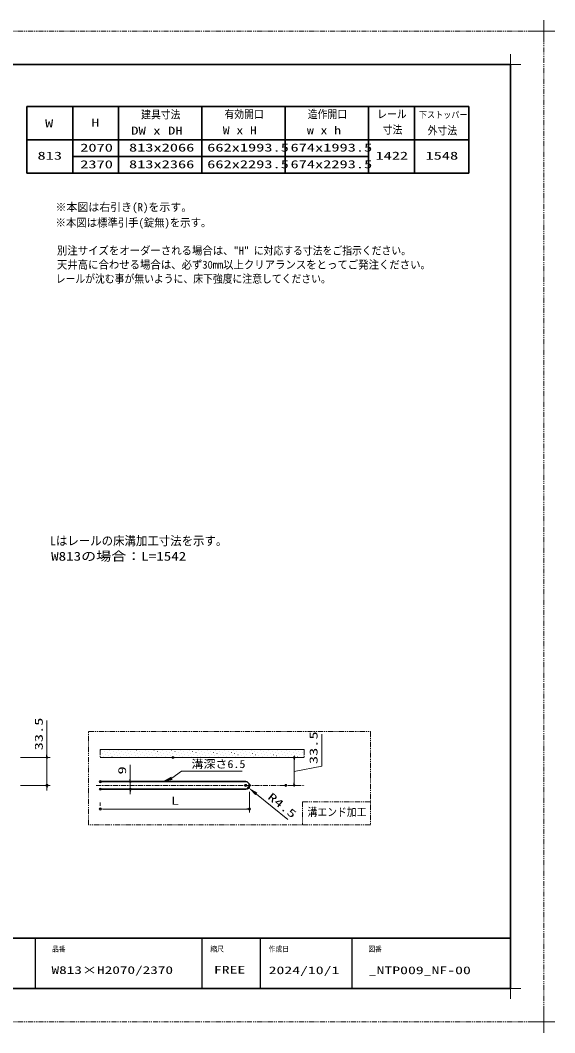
# Model space of a CAD drawing. Units: millimetres, scale not verified. Extents: x -1306 to 1306, y -607 to 607.
# Drawn here: x -241 to 400, y -607 to 607 of the extents above; entities that cross this region are included whole.
import ezdxf
from ezdxf.enums import TextEntityAlignment as Align

# ---------------------------------------------------------------- set-up
doc = ezdxf.new("R2010")
doc.units = ezdxf.units.MM
doc.header["$LTSCALE"] = 5
doc.header["$PDMODE"] = 32
doc.header["$PDSIZE"] = 2.5
doc.linetypes.add('USER1', pattern=[2.5, 1.25, -0.25, 0.25, -0.25, 0.25, -0.25])
doc.linetypes.add('USER3', pattern=[2, 1.25, -0.25, 0.25, -0.25])
for name, color, linetype, lineweight in [('0-1_線(黄)', 2, 'Continuous', 15), ('0-3_陰線', 1, 'USER1', 9), ('0-8_二点鎖線', 4, 'USER1', 15), ('0-C_中心線', 3, 'USER3', 9), ('0-D_線(白)', 7, 'Continuous', 30), ('1-1_寸法線', 3, 'Continuous', 13), ('1-2_ハッチング', 6, 'Continuous', 9), ('1-4_DEFPOINTS', 7, 'Continuous', 5), ('1-5_0', 3, 'Continuous', 25), ('1-8_図面枠', 7, 'Continuous', 35), ('1-9_一般', 7, 'Continuous', 5)]:
    doc.layers.add(name, color=color, linetype=linetype, lineweight=lineweight)
doc.styles.add('ＭＳ ゴシック', font='')
doc.styles.get('ＭＳ ゴシック').set_extended_font_data('MS Gothic')

# ---------------------------------------------------------------- blocks, each defined once
blk = doc.blocks.new('_DOT')
at = {"layer": '1-5_0'}
blk.add_line((-2.5, 0), (-5, 0), dxfattribs=at)
for points in [[(0, 0), (-2.5, 0), (-2.48, 0.313)], [(0, 0), (-2.48, -0.313), (-2.5, 0)], [(0, 0), (-2.48, 0.313), (-2.421, 0.622)], [(0, 0), (-2.421, -0.622), (-2.48, -0.313)], [(0, 0), (-2.421, 0.622), (-2.324, 0.92)], [(0, 0), (-2.324, -0.92), (-2.421, -0.622)], [(0, 0), (-2.324, 0.92), (-2.191, 1.204)], [(0, 0), (-2.191, -1.204), (-2.324, -0.92)], [(0, 0), (-2.191, 1.204), (-2.023, 1.469)], [(0, 0), (-2.023, -1.469), (-2.191, -1.204)], [(0, 0), (-2.023, 1.469), (-1.822, 1.711)], [(0, 0), (-1.822, -1.711), (-2.023, -1.469)], [(0, 0), (-1.822, 1.711), (-1.594, 1.926)], [(0, 0), (-1.594, -1.926), (-1.822, -1.711)], [(0, 0), (-1.594, 1.926), (-1.34, 2.111)], [(0, 0), (-1.34, -2.111), (-1.594, -1.926)], [(0, 0), (-1.34, 2.111), (-1.064, 2.262)], [(0, 0), (-1.064, -2.262), (-1.34, -2.111)], [(0, 0), (-1.064, 2.262), (-0.773, 2.378)], [(0, 0), (-0.773, -2.378), (-1.064, -2.262)], [(0, 0), (-0.773, 2.378), (-0.468, 2.456)], [(0, 0), (-0.468, -2.456), (-0.773, -2.378)], [(0, 0), (-0.468, 2.456), (-0.157, 2.495)], [(0, 0), (-0.157, -2.495), (-0.468, -2.456)], [(0, 0), (-0.157, 2.495), (0.157, 2.495)], [(0, 0), (0.157, -2.495), (-0.157, -2.495)], [(0, 0), (0.157, 2.495), (0.468, 2.456)], [(0, 0), (0.468, 2.456), (0.773, 2.378)], [(0, 0), (0.773, 2.378), (1.064, 2.262)], [(0, 0), (1.064, 2.262), (1.34, 2.111)], [(0, 0), (1.34, 2.111), (1.594, 1.926)], [(0, 0), (1.594, 1.926), (1.822, 1.711)], [(0, 0), (1.822, 1.711), (2.023, 1.469)], [(0, 0), (2.023, 1.469), (2.191, 1.204)], [(0, 0), (2.191, 1.204), (2.324, 0.92)], [(0, 0), (2.324, 0.92), (2.421, 0.622)], [(0, 0), (2.421, 0.622), (2.48, 0.313)], [(0, 0), (2.48, 0.313), (2.5, 0)], [(0, 0), (0.468, -2.456), (0.157, -2.495)], [(0, 0), (0.773, -2.378), (0.468, -2.456)], [(0, 0), (1.064, -2.262), (0.773, -2.378)], [(0, 0), (1.34, -2.111), (1.064, -2.262)], [(0, 0), (1.594, -1.926), (1.34, -2.111)], [(0, 0), (1.822, -1.711), (1.594, -1.926)], [(0, 0), (2.023, -1.469), (1.822, -1.711)], [(0, 0), (2.191, -1.204), (2.023, -1.469)], [(0, 0), (2.324, -0.92), (2.191, -1.204)], [(0, 0), (2.421, -0.622), (2.324, -0.92)], [(0, 0), (2.48, -0.313), (2.421, -0.622)], [(0, 0), (2.5, 0), (2.48, -0.313)]]:
    blk.add_solid(points, dxfattribs=at)
blk = doc.blocks.new('グループ-13-1')
at = {"layer": '1-9_一般'}
for p, q in [((62041.6, -14029.5), (62041.6, -13365.5)), ((61709.6, -13697.5), (62373.6, -13697.5))]:
    blk.add_line(p, q, dxfattribs=at)

msp = doc.modelspace()

# ---------------------------------------------------------------- linework, layer by layer
at = {"layer": '0-1_線(黄)'}
for p, q in [((-144.917, -267.544), (99.749, -267.544)), ((-144.917, -277.044), (99.749, -277.044))]:
    msp.add_line(p, q, dxfattribs=at)
at = {"layer": '0-3_陰線', "color": 4}
for p, q in [((387.036, 594), (-1292.964, 594)), ((387.036, -594), (387.036, 594)), ((-144.917, -267.544), (-144.917, -277.044)), ((99.749, -267.544), (99.749, -277.044)), ((387.036, -594), (-1292.964, -594))]:
    msp.add_line(p, q, dxfattribs=at)
at = {"layer": '0-8_二点鎖線'}
msp.add_lwpolyline([(-158.957, -246.003), (179.043, -246.003), (179.043, -357.757), (-158.957, -357.757)], close=True, dxfattribs=at)
msp.add_lwpolyline([(179.043, -330.268), (97.589, -330.268), (97.589, -357.757)], dxfattribs=at)
at = {"layer": '0-C_中心線'}
msp.add_line((-150.04, -310.544), (100.022, -310.544), dxfattribs=at)
at = {"layer": '0-D_線(白)'}
for p, q in [((-232.964, 504), (-232.964, 424)), ((-232.964, 504), (297.036, 504)), ((-232.964, 504), (297.036, 504)), ((-177.964, 504), (-177.964, 424)), ((-122.964, 504), (-122.964, 424)), ((-22.964, 504), (-22.964, 424)), ((77.036, 504), (77.036, 424)), ((177.036, 504), (177.036, 424)), ((232.036, 504), (232.036, 424)), ((232.036, 504), (232.036, 424)), ((297.036, 504), (297.036, 424)), ((-232.964, 464), (297.036, 464)), ((-177.964, 444), (177.036, 444)), ((-232.964, 424), (297.036, 424)), ((-144.917, -306.044), (29.467, -306.044)), ((-144.917, -315.044), (29.465, -315.044))]:
    msp.add_line(p, q, dxfattribs=at)
msp.add_arc((29.465, -310.544), 4.5, 270.00814, 89.99334, dxfattribs=at)
at = {"layer": '1-1_寸法線'}
for p, q in [((-208.957, -274.044), (-208.957, -232.568)), ((-240.705, -277.044), (-204.957, -277.044)), ((-208.957, -310.544), (-208.957, -277.044)), ((-49.725, -277.044), (91.645, -277.044)), ((-108.957, -303.044), (-108.957, -285.854)), ((87.645, -307.544), (87.645, -280.044)), ((-240.705, -310.544), (-204.957, -310.544)), ((-208.957, -313.544), (-208.957, -316.544)), ((-136.917, -306.044), (-104.957, -306.044)), ((-136.917, -315.044), (-104.957, -315.044)), ((-108.957, -315.044), (-108.957, -306.044)), ((85.548, -310.544), (91.645, -310.544)), ((-108.957, -318.044), (-108.957, -321.044)), ((33.963, -318.428), (33.963, -342.9)), ((-144.917, -330.9), (-144.917, -334.9)), ((-141.917, -338.9), (30.963, -338.9))]:
    msp.add_line(p, q, dxfattribs=at)
at = {"layer": '1-1_寸法線', "lineweight": 9}
msp.add_line((80.036, -351.342), (42.307, -320.904), dxfattribs=at)
at = {"layer": '1-1_寸法線'}
for points in [[(87.645, -293.794), (120.723, -287.56), (120.723, -249.084)], [(25.171, -293.64), (-47.503, -293.64), (-59.088, -302.025)]]:
    msp.add_lwpolyline(points, dxfattribs=at)
for points in [[(-70.395, -306.044), (-59.786, -300.061), (-58.39, -303.988)], [(43.563, -319.348), (32.967, -313.37), (41.051, -322.461)], [(-141.917, -338.4), (-144.917, -338.9), (-141.917, -339.4)]]:
    msp.add_solid(points, dxfattribs=at)
at = {"layer": '1-2_ハッチング'}
for p, q in [((-144.186, -268.444), (-144.136, -268.444)), ((-142.861, -272.421), (-142.811, -272.421)), ((-141.535, -276.399), (-141.485, -276.399)), ((-140.209, -269.769), (-140.159, -269.769)), ((-138.883, -273.747), (-138.833, -273.747)), ((-136.231, -271.095), (-136.181, -271.095)), ((-134.906, -275.073), (-134.856, -275.073)), ((-133.58, -268.444), (-133.53, -268.444)), ((-132.254, -272.421), (-132.204, -272.421)), ((-130.928, -276.399), (-130.878, -276.399)), ((-129.602, -269.769), (-129.552, -269.769)), ((-128.276, -273.747), (-128.226, -273.747)), ((-125.625, -271.095), (-125.575, -271.095)), ((-124.299, -275.073), (-124.249, -275.073)), ((-122.973, -268.444), (-122.923, -268.444)), ((-121.647, -272.421), (-121.597, -272.421)), ((-120.322, -276.399), (-120.272, -276.399)), ((-118.996, -269.769), (-118.946, -269.769)), ((-117.67, -273.747), (-117.62, -273.747)), ((-115.018, -271.095), (-114.968, -271.095)), ((-113.692, -275.073), (-113.642, -275.073)), ((-112.367, -268.444), (-112.317, -268.444)), ((-111.041, -272.421), (-110.991, -272.421)), ((-109.715, -276.399), (-109.665, -276.399)), ((-108.389, -269.769), (-108.339, -269.769)), ((-107.063, -273.747), (-107.013, -273.747)), ((-104.412, -271.095), (-104.362, -271.095)), ((-103.086, -275.073), (-103.036, -275.073)), ((-101.76, -268.444), (-101.71, -268.444)), ((-100.434, -272.421), (-100.384, -272.421)), ((-99.108, -276.399), (-99.058, -276.399)), ((-97.783, -269.769), (-97.733, -269.769)), ((-96.457, -273.747), (-96.407, -273.747)), ((-93.805, -271.095), (-93.755, -271.095)), ((-92.479, -275.073), (-92.429, -275.073)), ((-91.153, -268.444), (-91.103, -268.444)), ((-89.828, -272.421), (-89.778, -272.421)), ((-88.502, -276.399), (-88.452, -276.399)), ((-87.176, -269.769), (-87.126, -269.769)), ((-85.85, -273.747), (-85.8, -273.747)), ((-83.198, -271.095), (-83.148, -271.095)), ((-81.873, -275.073), (-81.823, -275.073)), ((-80.547, -268.444), (-80.497, -268.444)), ((-79.221, -272.421), (-79.171, -272.421)), ((-77.895, -276.399), (-77.845, -276.399)), ((-76.569, -269.769), (-76.519, -269.769)), ((-75.243, -273.747), (-75.193, -273.747)), ((-72.592, -271.095), (-72.542, -271.095)), ((-71.266, -275.073), (-71.216, -275.073)), ((-69.94, -268.444), (-69.89, -268.444)), ((-68.614, -272.421), (-68.564, -272.421)), ((-67.289, -276.399), (-67.239, -276.399)), ((-65.963, -269.769), (-65.913, -269.769)), ((-64.637, -273.747), (-64.587, -273.747)), ((-61.985, -271.095), (-61.935, -271.095)), ((-60.659, -275.073), (-60.609, -275.073)), ((-59.334, -268.444), (-59.284, -268.444)), ((-58.008, -272.421), (-57.958, -272.421)), ((-56.682, -276.399), (-56.632, -276.399)), ((-55.356, -269.769), (-55.306, -269.769)), ((-54.03, -273.747), (-53.98, -273.747)), ((-51.379, -271.095), (-51.329, -271.095)), ((-50.053, -275.073), (-50.003, -275.073)), ((-48.727, -268.444), (-48.677, -268.444)), ((-47.401, -272.421), (-47.351, -272.421)), ((-46.075, -276.399), (-46.025, -276.399)), ((-44.75, -269.769), (-44.7, -269.769)), ((-43.424, -273.747), (-43.374, -273.747)), ((-40.772, -271.095), (-40.722, -271.095)), ((-39.446, -275.073), (-39.396, -275.073)), ((-38.12, -268.444), (-38.07, -268.444)), ((-36.795, -272.421), (-36.745, -272.421)), ((-35.469, -276.399), (-35.419, -276.399)), ((-34.143, -269.769), (-34.093, -269.769)), ((-32.817, -273.747), (-32.767, -273.747)), ((-30.165, -271.095), (-30.115, -271.095)), ((-28.84, -275.073), (-28.79, -275.073)), ((-27.514, -268.444), (-27.464, -268.444)), ((-26.188, -272.421), (-26.138, -272.421)), ((-24.862, -276.399), (-24.812, -276.399)), ((-23.536, -269.769), (-23.486, -269.769)), ((-22.21, -273.747), (-22.16, -273.747)), ((-19.559, -271.095), (-19.509, -271.095)), ((-18.233, -275.073), (-18.183, -275.073)), ((-16.907, -268.444), (-16.857, -268.444)), ((-15.581, -272.421), (-15.531, -272.421)), ((-14.256, -276.399), (-14.206, -276.399)), ((-12.93, -269.769), (-12.88, -269.769)), ((-11.604, -273.747), (-11.554, -273.747)), ((-8.952, -271.095), (-8.902, -271.095)), ((-7.626, -275.073), (-7.576, -275.073)), ((-6.301, -268.444), (-6.251, -268.444)), ((-4.975, -272.421), (-4.925, -272.421)), ((-3.649, -276.399), (-3.599, -276.399)), ((-2.323, -269.769), (-2.273, -269.769)), ((-0.997, -273.747), (-0.947, -273.747)), ((1.654, -271.095), (1.704, -271.095)), ((2.98, -275.073), (3.03, -275.073)), ((4.306, -268.444), (4.356, -268.444)), ((5.632, -272.421), (5.682, -272.421)), ((6.958, -276.399), (7.008, -276.399)), ((8.284, -269.769), (8.334, -269.769)), ((9.609, -273.747), (9.659, -273.747)), ((12.261, -271.095), (12.311, -271.095)), ((13.587, -275.073), (13.637, -275.073)), ((14.913, -268.444), (14.963, -268.444)), ((16.238, -272.421), (16.288, -272.421)), ((17.564, -276.399), (17.614, -276.399)), ((18.89, -269.769), (18.94, -269.769)), ((20.216, -273.747), (20.266, -273.747)), ((22.868, -271.095), (22.918, -271.095)), ((24.193, -275.073), (24.243, -275.073)), ((25.519, -268.444), (25.569, -268.444)), ((26.845, -272.421), (26.895, -272.421)), ((28.171, -276.399), (28.221, -276.399)), ((29.497, -269.769), (29.547, -269.769)), ((30.823, -273.747), (30.873, -273.747)), ((33.474, -271.095), (33.524, -271.095)), ((34.8, -275.073), (34.85, -275.073)), ((36.126, -268.444), (36.176, -268.444)), ((37.452, -272.421), (37.502, -272.421)), ((38.777, -276.399), (38.827, -276.399)), ((40.103, -269.769), (40.153, -269.769)), ((41.429, -273.747), (41.479, -273.747)), ((44.081, -271.095), (44.131, -271.095)), ((45.407, -275.073), (45.457, -275.073)), ((46.732, -268.444), (46.782, -268.444)), ((48.058, -272.421), (48.108, -272.421)), ((49.384, -276.399), (49.434, -276.399)), ((50.71, -269.769), (50.76, -269.769)), ((52.036, -273.747), (52.086, -273.747)), ((54.687, -271.095), (54.737, -271.095)), ((56.013, -275.073), (56.063, -275.073)), ((57.339, -268.444), (57.389, -268.444)), ((58.665, -272.421), (58.715, -272.421)), ((59.991, -276.399), (60.041, -276.399)), ((61.317, -269.769), (61.367, -269.769)), ((62.642, -273.747), (62.692, -273.747)), ((65.294, -271.095), (65.344, -271.095)), ((66.62, -275.073), (66.67, -275.073)), ((67.946, -268.444), (67.996, -268.444)), ((69.271, -272.421), (69.321, -272.421)), ((70.597, -276.399), (70.647, -276.399)), ((71.923, -269.769), (71.973, -269.769)), ((73.249, -273.747), (73.299, -273.747)), ((75.901, -271.095), (75.951, -271.095)), ((77.226, -275.073), (77.276, -275.073)), ((78.552, -268.444), (78.602, -268.444)), ((79.878, -272.421), (79.928, -272.421)), ((81.204, -276.399), (81.254, -276.399)), ((82.53, -269.769), (82.58, -269.769)), ((83.856, -273.747), (83.906, -273.747)), ((86.507, -271.095), (86.557, -271.095)), ((87.833, -275.073), (87.883, -275.073)), ((89.159, -268.444), (89.209, -268.444)), ((90.485, -272.421), (90.535, -272.421)), ((91.81, -276.399), (91.86, -276.399)), ((93.136, -269.769), (93.186, -269.769)), ((94.462, -273.747), (94.512, -273.747)), ((97.114, -271.095), (97.164, -271.095)), ((98.44, -275.073), (98.49, -275.073))]:
    msp.add_line(p, q, dxfattribs=at)
at = {"layer": '1-4_DEFPOINTS'}
for p, q in [((347.036, 541.55), (347.036, 566.45)), ((334.586, 554), (359.486, 554)), ((347.036, -566.45), (347.036, -541.55)), ((334.586, -554), (359.486, -554))]:
    msp.add_line(p, q, dxfattribs=at)
for p in [(-57.725, -277.044), (87.645, -277.044), (-208.957, -310.544), (-144.917, -306.044), (-144.917, -315.044), (-108.957, -315.044), (29.465, -310.544), (32.967, -313.37), (33.963, -310.428), (77.548, -310.544), (-144.917, -338.9), (33.963, -338.9)]:
    msp.add_point(p, dxfattribs=at)
at = {"layer": '1-5_0', "color": 7}
for p, q in [((-222.964, -494), (-222.964, -554)), ((-22.964, -494), (-22.964, -554)), ((47.036, -494), (47.036, -554)), ((157.036, -494), (157.036, -554))]:
    msp.add_line(p, q, dxfattribs=at)
at = {"layer": '1-8_図面枠'}
msp.add_line((-1252.964, -494), (347.036, -494), dxfattribs=at)
msp.add_lwpolyline([(-1252.964, -554), (347.036, -554), (347.036, 554), (-1252.964, 554)], close=True, dxfattribs=at)

# ---------------------------------------------------------------- block references
at = {"layer": '0-3_陰線', "xscale": 0.04, "yscale": 0.04}
for p in [(-2094.629, 1141.9), (-2094.629, -46.1)]:
    msp.add_blockref('グループ-13-1', p, dxfattribs=at)
at = {"layer": '1-1_寸法線', "xscale": 0.6, "yscale": 0.6}
for p, rotation in [((-208.957, -277.044), 270), ((87.645, -277.044), 90), ((-108.957, -306.044), 270), ((-208.957, -310.544), 90), ((-108.957, -315.044), 90), ((87.645, -310.544), 270)]:
    msp.add_blockref('_DOT', p, dxfattribs=dict(at, rotation=rotation))
msp.add_blockref('_DOT', (33.963, -338.9), dxfattribs=at)

# ---------------------------------------------------------------- texts
at = {"layer": '0-1_線(黄)', "style": 'ＭＳ ゴシック'}
for s, height, width, p in [('建具寸法', 9.604, 0.9, (-95.965, 486.519)), ('有効開口', 9.604, 0.9, (4.021, 486.873)), ('造作開口', 9.604, 0.9, (104.021, 486.873)), ('レール', 9.604, 0.9, (187.287, 486.982)), ('下ストッパー', 7.697, 0.9, (237.374, 487.714)), ('W', 9.604, 1.5, (-211.217, 475.906)), ('H', 9.604, 1.5, (-155.826, 476.887)), ('DW x DH', 9.621, 1.35, (-107.962, 467.19)), ('W x H', 9.604, 1.25, (2.044, 467.615)), ('w x h', 9.604, 1.25, (102.981, 467.615)), ('寸法', 9.604, 0.9, (193.918, 468.262)), ('外寸法', 9.604, 0.9, (247.789, 467.325)), ('813', 9.604, 1.5, (-220.276, 437.121)), ('2070', 9.604, 1.5, (-169.024, 446.763)), ('813x2066', 9.604, 1.5, (-110.524, 446.865)), ('662x1993.5', 9.604, 1.5, (-16.7, 446.865)), ('674x1993.5', 9.604, 1.5, (83.3, 446.865)), ('1422', 9.604, 1.5, (185.192, 437.157)), ('1548', 9.604, 1.5, (245.239, 437.157)), ('2370', 9.604, 1.5, (-169.024, 426.763)), ('813x2366', 9.604, 1.5, (-110.524, 426.865)), ('662x2293.5', 9.604, 1.5, (-16.7, 426.865)), ('674x2293.5', 9.604, 1.5, (83.3, 426.865)), ('※本図は標準引手(錠無)を示す。', 9.621, 0.95, (-198.689, 356.788)), ('別注サイズをオーダーされる場合は、"H"', 9.621, 0.95, (-196.997, 323.255)), ('に対応する寸法をご指示ください。', 9.604, 0.9, (39.195, 323.255)), ('天井高に合わせる場合は、必ず30mm以上クリアランスをとってご発注ください。', 9.621, 0.95, (-196.997, 306.35)), ('レールが沈む事が無いように、床下強度に注意してください。', 9.604, 0.9, (-198.497, 289.479))]:
    msp.add_text(s, height=height, dxfattribs=dict(at, width=width)).set_placement(p, align=Align.BOTTOM_LEFT)
msp.add_text('※本図は右引き(R)を示す。', height=9.621, dxfattribs=at).set_placement((-198.689, 375.36), align=Align.BOTTOM_LEFT)
at = {"layer": '1-1_寸法線', "style": 'ＭＳ ゴシック'}
for s, height, width, p in [('Lはレールの床溝加工寸法を示す。', 10.58, 0.95, (-205.009, -25.712)), ('W813の場合：L=1542', 10.58, 1.25, (-203.961, -44.205)), ('溝深さ6.5', 9.604, 1.1, (-35.63, -292.635)), ('L', 9.604, 1.5, (-60.239, -336.75)), ('溝エンド加工', 9.604, 0.9, (103.687, -350.207))]:
    msp.add_text(s, height=height, dxfattribs=dict(at, width=width)).set_placement(p, align=Align.BOTTOM_LEFT)
at = {"layer": '1-1_寸法線', "style": 'ＭＳ ゴシック', "width": 1.5}
for s, rotation, p in [('33.5', 90, (-211.107, -268.473)), ('33.5', 90, (118.573, -284.988)), ('9', 90, (-111.107, -297.473)), ('R4.5', 321.106, (53.221, -328.232))]:
    msp.add_text(s, height=9.604, rotation=rotation, dxfattribs=at).set_placement(p, align=Align.BOTTOM_LEFT)
at = {"layer": '1-8_図面枠', "style": 'ＭＳ ゴシック'}
for s, height, width, p in [('品番', 6.452, 0.9, (-202.964, -512.073)), ('縮尺', 6.452, 0.9, (-12.964, -512.038)), ('作成日', 6.452, 0.9, (57.036, -511.963)), ('図番', 6.452, 0.9, (176.633, -512.073)), ('W813×H2070/2370', 9.236, 1.45, (-203.459, -539.518)), ('FREE', 9.238, 1.5, (-8.664, -539.129)), ('2024/10/1', 9.238, 1.5, (57.036, -539.776)), ('_NTP009_NF-00', 9.238, 1.5, (177.071, -539.776))]:
    msp.add_text(s, height=height, dxfattribs=dict(at, width=width)).set_placement(p, align=Align.BOTTOM_LEFT)

doc.saveas('drawing.dxf')
